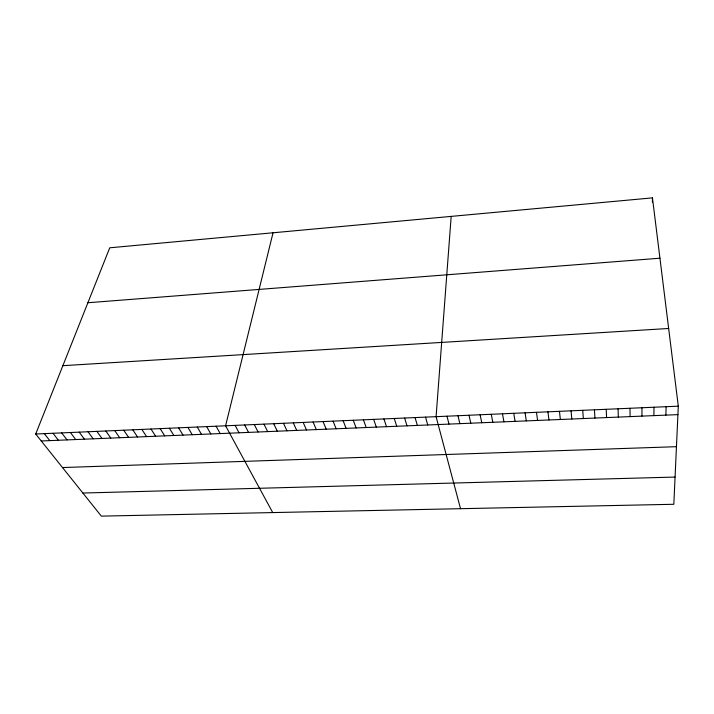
<?xml version="1.0" encoding="UTF-8"?>
<svg xmlns="http://www.w3.org/2000/svg" width="714" height="714" viewBox="0 0 714 714"><rect width="100%" height="100%" fill="white"/><g stroke="black" fill="none" stroke-linecap="round" stroke-linejoin="round"><path stroke-width="1.07" d="M652.409 202.303L652.453 197.876L109.742 247.803L35.7 434.023L101.334 516.124L673.829 504.28L678.3 406.177L652.453 197.876M653.881 415.619L653.997 407.23M665.867 415.129L666.117 406.703M451.177 216.396L436.084 416.673L460.539 508.698M273.043 232.782L225.579 425.794L272.73 512.581M87.902 302.745L659.941 258.209M62.877 365.684L668.661 328.476M35.7 434.023L678.3 406.177M41.26 440.975L677.916 414.629M62.502 467.554L676.453 446.687M82.878 493.044L675.069 477.068M44.322 433.648L49.81 440.618M52.979 433.273L58.405 440.261M61.681 432.898L67.036 439.904M70.418 432.514L75.711 439.547M79.2 432.14L84.422 439.19M88.027 431.756L93.177 438.824M96.89 431.372L101.968 438.458M105.797 430.988L110.804 438.093M114.749 430.596L119.684 437.727M123.745 430.212L128.6 437.361M132.777 429.819L137.57 436.986M141.854 429.426L146.575 436.611M150.984 429.025L155.625 436.236M160.15 428.632L164.711 435.861M169.361 428.23L173.85 435.486M178.616 427.829L183.025 435.103M187.916 427.427L192.253 434.728M197.26 427.026L201.518 434.344M206.658 426.615L210.826 433.951M216.092 426.204L220.189 433.568M235.111 425.383L239.038 432.791M244.688 424.964L248.534 432.398M254.309 424.553L258.075 431.997M263.984 424.134L267.661 431.604M273.703 423.705L277.3 431.202M283.476 423.286L286.983 430.801M293.293 422.858L296.712 430.399M303.164 422.429L306.493 429.998M313.08 422.001L316.32 429.587M323.049 421.572L326.2 429.185M333.063 421.135L336.124 428.766M343.131 420.698L346.094 428.355M353.252 420.26L356.125 427.945M363.417 419.823L366.202 427.525M373.645 419.377L376.323 427.106M383.918 418.931L386.506 426.686M394.244 418.484L396.734 426.258M404.624 418.038L407.016 425.839M415.057 417.583L417.351 425.41M425.544 417.128L427.74 424.982M447 416.2L448.99 424.098M457.977 415.726L459.861 423.652M469.009 415.245L470.785 423.197M480.103 414.763L481.771 422.742M491.259 414.281L492.812 422.286M502.477 413.799L503.923 421.822M513.75 413.308L515.08 421.367M525.093 412.817L526.307 420.903M536.491 412.326L537.588 420.43M547.95 411.826L548.932 419.966M559.473 411.326L560.338 419.493M571.066 410.827L571.807 419.02M582.713 410.318L583.347 418.538M594.432 409.809L594.941 418.056M606.213 409.3L606.597 417.574M618.065 408.792L618.315 417.092M629.971 408.274L630.105 416.601M641.957 407.756L641.957 416.11"/></g></svg>
